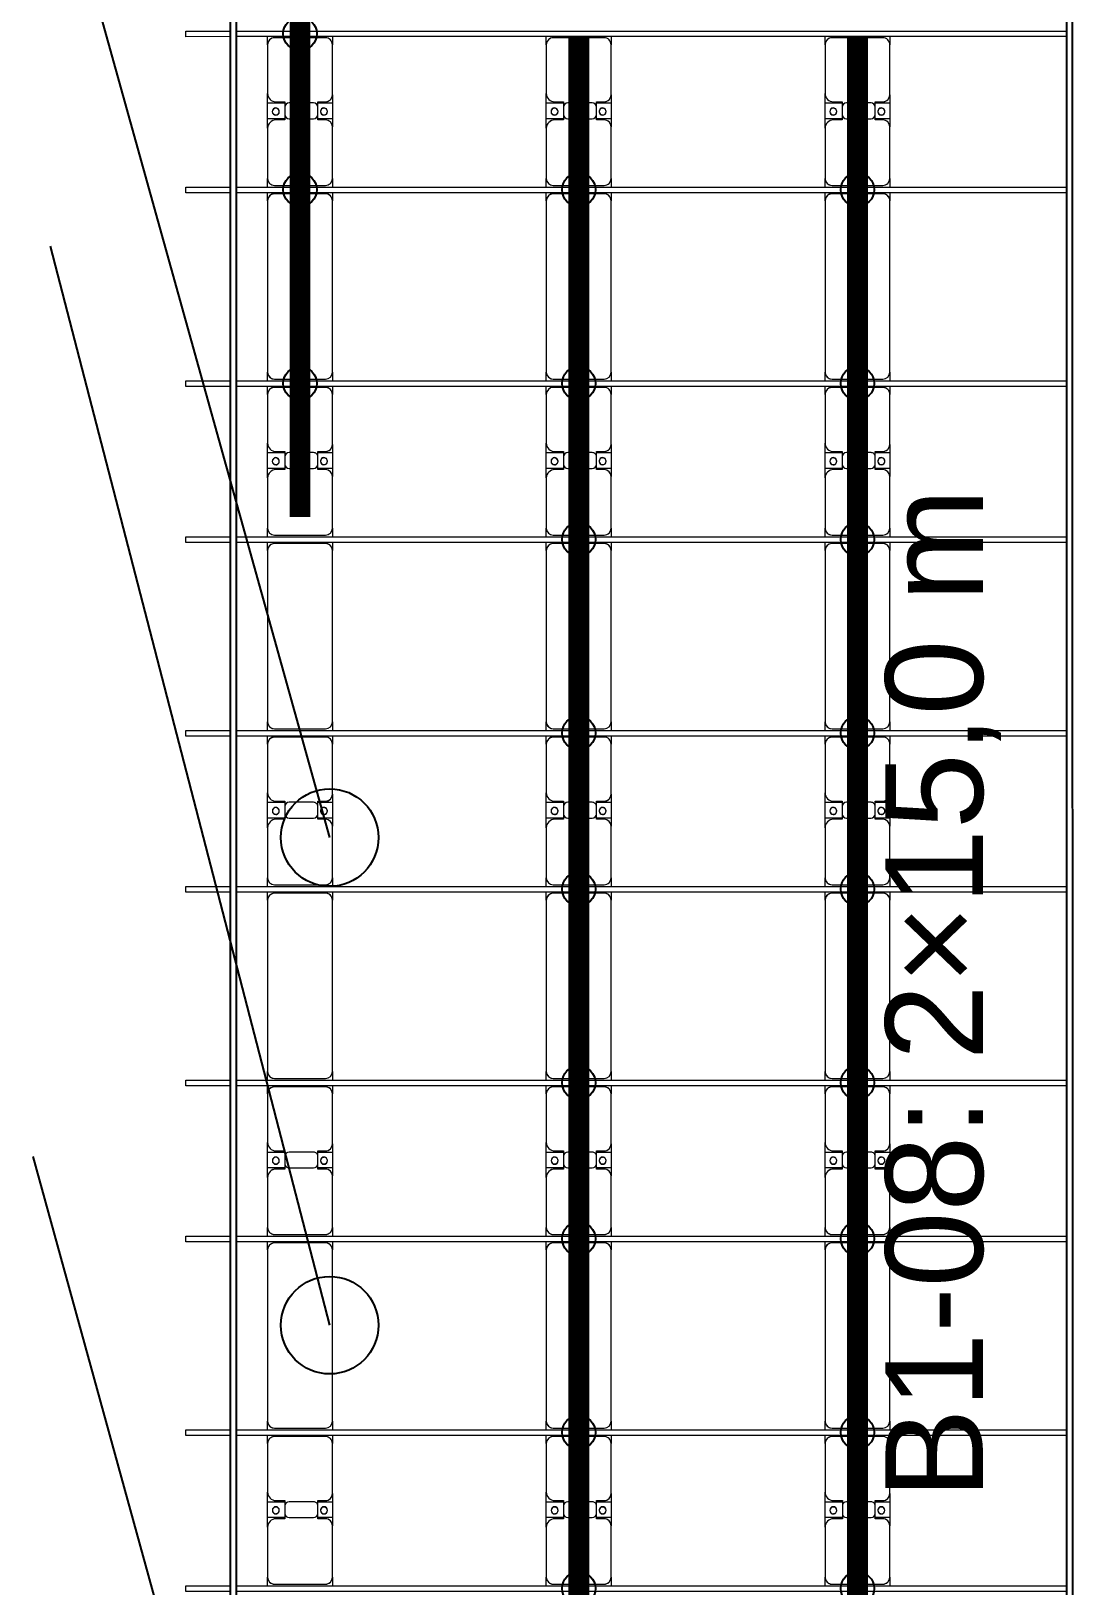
# Model space of a CAD drawing. Header units: millimetres. Extents: x -496478 to -186190, y -204059 to -87354.
# Drawn here: x -490664 to -483231, y -148604 to -137444 of the extents above; entities that cross this region are included whole.
import ezdxf

# ---------------------------------------------------------------- set-up
doc = ezdxf.new("R2010")
doc.units = ezdxf.units.MM
for name, color, linetype, lineweight in [('A-DETL-MBND', 5, 'Continuous', 9), ('A-GENM', 13, 'Continuous', 9), ('S-BEAM', 12, 'Continuous', 9)]:
    doc.layers.add(name, color=color, linetype=linetype, lineweight=lineweight)
for name, color, linetype in [('GC-BICH NEO', 6, 'Continuous'), ('GC-DAY NEO', 5, 'Continuous'), ('GC-GHI CHU', 2, 'Continuous'), ('GC-HOP 40x60 GIA CUONG', 1, 'Continuous')]:
    doc.layers.add(name, color=color, linetype=linetype)
doc.styles.add('GC_VN', font='arial.ttf')

# ---------------------------------------------------------------- blocks, each defined once
blk = doc.blocks.new('Dầm C52 - Dầm C52-24978-BỐ TRÍ KHUNG KẾT CẤU BÈ PIN 01')
at = {"layer": 'S-BEAM', "color": 1}
for p, q in [((93389, 20), (99349, 20)), ((99389, 20), (99711, 20)), ((99711, 20), (99711, -20)), ((99349, -20), (93389, -20)), ((99711, -20), (99389, -20))]:
    blk.add_line(p, q, dxfattribs=at)
blk = doc.blocks.new('Dai phao do pin - DẢI PHAO ĐỠ PIN-V117-BỐ TRÍ KHUNG KẾT CẤU BÈ PIN 01')
at = {"layer": 'A-DETL-MBND', "color": 8}
for p, q in [((48398, 242), (48460, 242)), ((48820, 242), (48460, 242)), ((48820, 242), (49002, 242)), ((48888, 242), (49070, 242)), ((48888, 118), (48888, 242)), ((49002, 242), (49002, 118)), ((49420, 242), (49070, 242)), ((49420, 242), (49478, 242)), ((49518, 242), (49580, 242)), ((50810, 242), (49580, 242)), ((50810, 242), (50868, 242)), ((50908, 242), (50970, 242)), ((51330, 242), (50970, 242)), ((51330, 242), (51512, 242)), ((51398, 242), (51580, 242)), ((51398, 118), (51398, 242)), ((51512, 242), (51512, 118)), ((51930, 242), (51580, 242)), ((51930, 242), (51988, 242)), ((52028, 242), (52090, 242)), ((53320, 242), (52090, 242)), ((53320, 242), (53378, 242)), ((53418, 242), (53480, 242)), ((53840, 242), (53480, 242)), ((53840, 242), (54022, 242)), ((53908, 242), (54090, 242)), ((53908, 118), (53908, 242)), ((54022, 242), (54022, 118)), ((54440, 242), (54090, 242)), ((54440, 242), (54498, 242)), ((54538, 242), (54600, 242)), ((55830, 242), (54600, 242)), ((55830, 242), (55888, 242)), ((55928, 242), (55990, 242)), ((56350, 242), (55990, 242)), ((56350, 242), (56532, 242)), ((56418, 242), (56600, 242)), ((56418, 118), (56418, 242)), ((56532, 242), (56532, 118)), ((56950, 242), (56600, 242)), ((56950, 242), (57008, 242)), ((57048, 242), (57110, 242)), ((58340, 242), (57110, 242)), ((58340, 242), (58398, 242)), ((58438, 242), (58500, 242)), ((58860, 242), (58500, 242)), ((58860, 242), (59042, 242)), ((58928, 242), (59110, 242)), ((58928, 118), (58928, 242)), ((59042, 242), (59042, 118)), ((59460, 242), (59110, 242)), ((59460, 242), (59518, 242)), ((48410, 192), (48410, -173)), ((48880, 118), (48880, 182)), ((48972, 118), (48880, 118)), ((49010, 118), (48918, 118)), ((49010, 182), (49010, 118)), ((49470, -173), (49470, 192)), ((49530, 192), (49530, -173)), ((50860, -173), (50860, 192)), ((50920, 192), (50920, -173)), ((51390, 118), (51390, 182)), ((51482, 118), (51390, 118)), ((51520, 118), (51428, 118)), ((51520, 182), (51520, 118)), ((51980, -173), (51980, 192)), ((52040, 192), (52040, -173)), ((53370, -173), (53370, 192)), ((53430, 192), (53430, -173)), ((53900, 118), (53900, 182)), ((53992, 118), (53900, 118)), ((54030, 118), (53938, 118)), ((54030, 182), (54030, 118)), ((54490, -173), (54490, 192)), ((54550, 192), (54550, -173)), ((55880, -173), (55880, 192)), ((55940, 192), (55940, -173)), ((56410, 118), (56410, 182)), ((56502, 118), (56410, 118)), ((56540, 118), (56448, 118)), ((56540, 182), (56540, 118)), ((57000, -173), (57000, 192)), ((57060, 192), (57060, -173)), ((58390, -173), (58390, 192)), ((58450, 192), (58450, -173)), ((58920, 118), (58920, 182)), ((59012, 118), (58920, 118)), ((59050, 118), (58958, 118)), ((59050, 182), (59050, 118)), ((59510, -173), (59510, 192)), ((48888, 88), (48888, -88)), ((49002, -88), (49002, 88)), ((51398, 88), (51398, -88)), ((51512, -88), (51512, 88)), ((53908, 88), (53908, -88)), ((54022, -88), (54022, 88)), ((56418, 88), (56418, -88)), ((56532, -88), (56532, 88)), ((58928, 88), (58928, -88)), ((59042, -88), (59042, 88)), ((48880, -173), (48880, -118)), ((48880, -118), (48972, -118)), ((48888, -223), (48888, -118)), ((48918, -118), (49010, -118)), ((49002, -118), (49002, -223)), ((49010, -118), (49010, -173)), ((51390, -173), (51390, -118)), ((51390, -118), (51482, -118)), ((51398, -223), (51398, -118)), ((51428, -118), (51520, -118)), ((51512, -118), (51512, -223)), ((51520, -118), (51520, -173)), ((53900, -173), (53900, -118)), ((53900, -118), (53992, -118)), ((53908, -223), (53908, -118)), ((53938, -118), (54030, -118)), ((54022, -118), (54022, -223)), ((54030, -118), (54030, -173)), ((56410, -173), (56410, -118)), ((56410, -118), (56502, -118)), ((56418, -223), (56418, -118)), ((56448, -118), (56540, -118)), ((56532, -118), (56532, -223)), ((56540, -118), (56540, -173)), ((58920, -173), (58920, -118)), ((58920, -118), (59012, -118)), ((58928, -223), (58928, -118)), ((58958, -118), (59050, -118)), ((59042, -118), (59042, -223)), ((59050, -118), (59050, -173)), ((48460, -223), (48398, -223)), ((48460, -223), (48830, -223)), ((49002, -223), (48830, -223)), ((49060, -223), (48888, -223)), ((49060, -223), (49420, -223)), ((49478, -223), (49420, -223)), ((49580, -223), (49518, -223)), ((49580, -223), (50810, -223)), ((50868, -223), (50810, -223)), ((50970, -223), (50908, -223)), ((50970, -223), (51340, -223)), ((51512, -223), (51340, -223)), ((51570, -223), (51398, -223)), ((51570, -223), (51930, -223)), ((51988, -223), (51930, -223)), ((52090, -223), (52028, -223)), ((52090, -223), (53320, -223)), ((53378, -223), (53320, -223)), ((53480, -223), (53418, -223)), ((53480, -223), (53850, -223)), ((54022, -223), (53850, -223)), ((54080, -223), (53908, -223)), ((54080, -223), (54440, -223)), ((54498, -223), (54440, -223)), ((54600, -223), (54538, -223)), ((54600, -223), (55830, -223)), ((55888, -223), (55830, -223)), ((55990, -223), (55928, -223)), ((55990, -223), (56360, -223)), ((56532, -223), (56360, -223)), ((56590, -223), (56418, -223)), ((56590, -223), (56950, -223)), ((57008, -223), (56950, -223)), ((57110, -223), (57048, -223)), ((57110, -223), (58340, -223)), ((58398, -223), (58340, -223)), ((58500, -223), (58438, -223)), ((58500, -223), (58870, -223)), ((59042, -223), (58870, -223)), ((59100, -223), (58928, -223)), ((59100, -223), (59460, -223)), ((59518, -223), (59460, -223))]:
    blk.add_line(p, q, dxfattribs=at)
for centre, radius, start, end in [((48460, 192), 50, 90, 180), ((48460, 192), 50, 135, 180), ((48820, 182), 60, 0, 90), ((48820, 182), 60, 0, 45), ((49070, 182), 60, 90, 180), ((49070, 182), 60, 135, 180), ((49420, 192), 50, 0, 90), ((49420, 192), 50, 0, 45), ((49580, 192), 50, 90, 180), ((49580, 192), 50, 107.464, 180), ((50810, 192), 50, 0, 90), ((50810, 192), 50, 15, 90), ((50970, 192), 50, 90, 180), ((50970, 192), 50, 135, 180), ((51330, 182), 60, 0, 90), ((51330, 182), 60, 0, 45), ((51580, 182), 60, 90, 180), ((51580, 182), 60, 135, 180), ((51930, 192), 50, 360, 90), ((51930, 192), 50, 360, 45), ((52090, 192), 50, 90, 180), ((52090, 192), 50, 107.5638, 180), ((53320, 192), 50, 0, 90), ((53320, 192), 50, 15, 90), ((53480, 192), 50, 90, 180), ((53480, 192), 50, 135, 180), ((53840, 182), 60, 0, 90), ((53840, 182), 60, 0, 45), ((54090, 182), 60, 90, 180), ((54090, 182), 60, 135, 180), ((54440, 192), 50, 360, 90), ((54440, 192), 50, 360, 45), ((54600, 192), 50, 90, 180), ((54600, 192), 50, 107.6636, 180), ((55830, 192), 50, 0, 90), ((55830, 192), 50, 15, 90), ((55990, 192), 50, 90, 180), ((55990, 192), 50, 135, 180), ((56350, 182), 60, 360, 90), ((56350, 182), 60, 360, 45), ((56600, 182), 60, 90, 180), ((56600, 182), 60, 135, 180), ((56950, 192), 50, 0, 90), ((56950, 192), 50, 6.7752, 45), ((57110, 192), 50, 90, 180), ((57110, 192), 50, 107.7634, 180), ((58340, 192), 50, 0, 90), ((58340, 192), 50, 15, 90), ((58500, 192), 50, 90, 180), ((58500, 192), 50, 135, 180), ((58860, 182), 60, 0, 90), ((58860, 182), 60, 0, 45), ((59110, 182), 60, 90, 180), ((59110, 182), 60, 135, 180), ((59460, 192), 50, 0, 90), ((59460, 192), 50, 0, 45), ((48918, 88), 30, 90, 180), ((48939, 183), 25, 0, 180), ((48939, 183), 25, 180, 0), ((48941, 183), 25, 360, 180), ((48941, 183), 25, 180, 360), ((48941, 183), 25, 180, 195), ((48972, 88), 30, 360, 90), ((51428, 88), 30, 90, 180), ((51449, 183), 25, 0, 180), ((51449, 183), 25, 180, 360), ((51451, 183), 25, 0, 180), ((51451, 183), 25, 180, 0), ((51451, 183), 25, 180, 195), ((51482, 88), 30, 360, 90), ((53938, 88), 30, 90, 180), ((53959, 183), 25, 0, 180), ((53959, 183), 25, 180, 0), ((53961, 183), 25, 0, 180), ((53961, 183), 25, 180, 0), ((53961, 183), 25, 180, 195), ((53992, 88), 30, 0, 90), ((56448, 88), 30, 90, 180), ((56469, 183), 25, 0, 180), ((56469, 183), 25, 180, 0), ((56471, 183), 25, 0, 180), ((56471, 183), 25, 180, 0), ((56471, 183), 25, 180, 195), ((56502, 88), 30, 360, 90), ((58958, 88), 30, 90, 180), ((58979, 183), 25, 0, 180), ((58979, 183), 25, 180, 360), ((58981, 183), 25, 0, 180), ((58981, 183), 25, 180, 0), ((58981, 183), 25, 180, 195), ((59012, 88), 30, 0, 90), ((48918, -88), 30, 180, 270), ((48972, -88), 30, 270, 0), ((51428, -88), 30, 180, 270), ((51482, -88), 30, 270, 0), ((53938, -88), 30, 180, 270), ((53992, -88), 30, 270, 0), ((56448, -88), 30, 180, 270), ((56502, -88), 30, 270, 0), ((58958, -88), 30, 180, 270), ((59012, -88), 30, 270, 360), ((48460, -173), 50, 180, 270), ((48460, -173), 50, 180, 225), ((48830, -173), 50, 270, 360), ((48830, -173), 50, 315, 360), ((48939, -162), 25, 0, 180), ((48939, -162), 25, 180, 360), ((48941, -162), 25, 0, 180), ((48941, -162), 25, 120, 180), ((48941, -162), 25, 180, 360), ((48941, -162), 25, 75, 105), ((48939, -162), 25, 75, 90), ((48939, -162), 25, 30, 45), ((48939, -162), 25, 0, 15), ((49060, -173), 50, 180, 270), ((49060, -173), 50, 180, 225), ((49420, -173), 50, 270, 0), ((49420, -173), 50, 315, 0), ((49580, -173), 50, 180, 270), ((49580, -173), 50, 180, 270), ((50810, -173), 50, 270, 0), ((50810, -173), 50, 285, 0), ((50970, -173), 50, 180, 270), ((50970, -173), 50, 180, 225), ((51340, -173), 50, 270, 360), ((51340, -173), 50, 315, 0), ((51449, -162), 25, 0, 180), ((51449, -162), 25, 180, 360), ((51451, -162), 25, 0, 180), ((51451, -162), 25, 120, 180), ((51451, -162), 25, 180, 0), ((51451, -162), 25, 82.3211, 105), ((51449, -162), 25, 75, 90), ((51449, -162), 25, 30, 45), ((51449, -162), 25, 0, 15), ((51570, -173), 50, 180, 270), ((51570, -173), 50, 180, 225), ((51930, -173), 50, 270, 360), ((51930, -173), 50, 315, 360), ((52090, -173), 50, 180, 270), ((52090, -173), 50, 180, 270), ((53320, -173), 50, 270, 0), ((53320, -173), 50, 285, 0), ((53480, -173), 50, 180, 270), ((53480, -173), 50, 180, 225), ((53850, -173), 50, 270, 360), ((53850, -173), 50, 315, 0), ((53959, -162), 25, 0, 180), ((53959, -162), 25, 180, 0), ((53961, -162), 25, 0, 180), ((53961, -162), 25, 120, 180), ((53961, -162), 25, 180, 0), ((53961, -162), 25, 75, 105), ((53959, -162), 25, 75, 90), ((53959, -162), 25, 30, 45), ((53959, -162), 25, 0, 15), ((54080, -173), 50, 180, 270), ((54080, -173), 50, 180, 225), ((54440, -173), 50, 270, 0), ((54440, -173), 50, 315, 0), ((54600, -173), 50, 180, 270), ((54600, -173), 50, 180, 270), ((55830, -173), 50, 270, 360), ((55830, -173), 50, 285, 360), ((55990, -173), 50, 180, 270), ((55990, -173), 50, 180, 225), ((56360, -173), 50, 270, 360), ((56360, -173), 50, 315, 0), ((56469, -162), 25, 0, 180), ((56469, -162), 25, 180, 360), ((56471, -162), 25, 0, 180), ((56471, -162), 25, 120, 180), ((56471, -162), 25, 180, 0), ((56471, -162), 25, 75, 105), ((56469, -162), 25, 75, 90), ((56469, -162), 25, 30, 45), ((56469, -162), 25, 0, 15), ((56590, -173), 50, 180, 270), ((56590, -173), 50, 180, 225), ((56950, -173), 50, 270, 0), ((56950, -173), 50, 315, 353.1809), ((57110, -173), 50, 180, 270), ((57110, -173), 50, 180, 270), ((58340, -173), 50, 270, 0), ((58340, -173), 50, 285, 0), ((58500, -173), 50, 180, 270), ((58500, -173), 50, 180, 225), ((58870, -173), 50, 270, 360), ((58870, -173), 50, 315, 360), ((58979, -162), 25, 0, 180), ((58979, -162), 25, 180, 360), ((58981, -162), 25, 0, 180), ((58981, -162), 25, 120, 180), ((58981, -162), 25, 180, 0), ((58981, -162), 25, 75, 105), ((58979, -162), 25, 75, 90), ((58979, -162), 25, 30, 45), ((58979, -162), 25, 0, 15), ((59100, -173), 50, 180, 270), ((59100, -173), 50, 180, 225), ((59460, -173), 50, 270, 0), ((59460, -173), 50, 315, 360)]:
    blk.add_arc(centre, radius, start, end, dxfattribs=at)
blk = doc.blocks.new('Dai phao do pin - DẢI PHAO ĐỠ PIN-V118-BỐ TRÍ KHUNG KẾT CẤU BÈ PIN 01')
at = {"layer": 'A-DETL-MBND', "color": 8}
for p, q in [((48398, 242), (48460, 242)), ((48820, 242), (48460, 242)), ((48820, 242), (49002, 242)), ((48888, 242), (49070, 242)), ((48888, 118), (48888, 242)), ((49002, 242), (49002, 118)), ((49420, 242), (49070, 242)), ((49420, 242), (49478, 242)), ((49518, 242), (49580, 242)), ((50810, 242), (49580, 242)), ((50810, 242), (50868, 242)), ((50908, 242), (50970, 242)), ((51330, 242), (50970, 242)), ((51330, 242), (51512, 242)), ((51398, 242), (51580, 242)), ((51398, 118), (51398, 242)), ((51512, 242), (51512, 118)), ((51930, 242), (51580, 242)), ((51930, 242), (51988, 242)), ((52028, 242), (52090, 242)), ((53320, 242), (52090, 242)), ((53320, 242), (53378, 242)), ((53418, 242), (53480, 242)), ((53840, 242), (53480, 242)), ((53840, 242), (54022, 242)), ((53908, 242), (54090, 242)), ((53908, 118), (53908, 242)), ((54022, 242), (54022, 118)), ((54440, 242), (54090, 242)), ((54440, 242), (54498, 242)), ((54538, 242), (54600, 242)), ((55830, 242), (54600, 242)), ((55830, 242), (55888, 242)), ((55928, 242), (55990, 242)), ((56350, 242), (55990, 242)), ((56350, 242), (56532, 242)), ((56418, 242), (56600, 242)), ((56418, 118), (56418, 242)), ((56532, 242), (56532, 118)), ((56950, 242), (56600, 242)), ((56950, 242), (57008, 242)), ((57048, 242), (57110, 242)), ((58340, 242), (57110, 242)), ((58340, 242), (58398, 242)), ((58438, 242), (58500, 242)), ((58860, 242), (58500, 242)), ((58860, 242), (59042, 242)), ((58928, 242), (59110, 242)), ((58928, 118), (58928, 242)), ((59042, 242), (59042, 118)), ((59460, 242), (59110, 242)), ((59460, 242), (59518, 242)), ((48410, 192), (48410, -173)), ((48880, 118), (48880, 182)), ((48972, 118), (48880, 118)), ((49010, 118), (48918, 118)), ((49010, 182), (49010, 118)), ((49470, -173), (49470, 192)), ((49530, 192), (49530, -173)), ((50860, -173), (50860, 192)), ((50920, 192), (50920, -173)), ((51390, 118), (51390, 182)), ((51482, 118), (51390, 118)), ((51520, 118), (51428, 118)), ((51520, 182), (51520, 118)), ((51980, -173), (51980, 192)), ((52040, 192), (52040, -173)), ((53370, -173), (53370, 192)), ((53430, 192), (53430, -173)), ((53900, 118), (53900, 182)), ((53992, 118), (53900, 118)), ((54030, 118), (53938, 118)), ((54030, 182), (54030, 118)), ((54490, -173), (54490, 192)), ((54550, 192), (54550, -173)), ((55880, -173), (55880, 192)), ((55940, 192), (55940, -173)), ((56410, 118), (56410, 182)), ((56502, 118), (56410, 118)), ((56540, 118), (56448, 118)), ((56540, 182), (56540, 118)), ((57000, -173), (57000, 192)), ((57060, 192), (57060, -173)), ((58390, -173), (58390, 192)), ((58450, 192), (58450, -173)), ((58920, 118), (58920, 182)), ((59012, 118), (58920, 118)), ((59050, 118), (58958, 118)), ((59050, 182), (59050, 118)), ((59510, -173), (59510, 192)), ((48888, 88), (48888, -88)), ((49002, -88), (49002, 88)), ((51398, 88), (51398, -88)), ((51512, -88), (51512, 88)), ((53908, 88), (53908, -88)), ((54022, -88), (54022, 88)), ((56418, 88), (56418, -88)), ((56532, -88), (56532, 88)), ((58928, 88), (58928, -88)), ((59042, -88), (59042, 88)), ((48880, -173), (48880, -118)), ((48880, -118), (48972, -118)), ((48888, -223), (48888, -118)), ((48918, -118), (49010, -118)), ((49002, -118), (49002, -223)), ((49010, -118), (49010, -173)), ((51390, -173), (51390, -118)), ((51390, -118), (51482, -118)), ((51398, -223), (51398, -118)), ((51428, -118), (51520, -118)), ((51512, -118), (51512, -223)), ((51520, -118), (51520, -173)), ((53900, -173), (53900, -118)), ((53900, -118), (53992, -118)), ((53908, -223), (53908, -118)), ((53938, -118), (54030, -118)), ((54022, -118), (54022, -223)), ((54030, -118), (54030, -173)), ((56410, -173), (56410, -118)), ((56410, -118), (56502, -118)), ((56418, -223), (56418, -118)), ((56448, -118), (56540, -118)), ((56532, -118), (56532, -223)), ((56540, -118), (56540, -173)), ((58920, -173), (58920, -118)), ((58920, -118), (59012, -118)), ((58928, -223), (58928, -118)), ((58958, -118), (59050, -118)), ((59042, -118), (59042, -223)), ((59050, -118), (59050, -173)), ((48460, -223), (48398, -223)), ((48460, -223), (48830, -223)), ((49002, -223), (48830, -223)), ((49060, -223), (48888, -223)), ((49060, -223), (49420, -223)), ((49478, -223), (49420, -223)), ((49580, -223), (49518, -223)), ((49580, -223), (50810, -223)), ((50868, -223), (50810, -223)), ((50970, -223), (50908, -223)), ((50970, -223), (51340, -223)), ((51512, -223), (51340, -223)), ((51570, -223), (51398, -223)), ((51570, -223), (51930, -223)), ((51988, -223), (51930, -223)), ((52090, -223), (52028, -223)), ((52090, -223), (53320, -223)), ((53378, -223), (53320, -223)), ((53480, -223), (53418, -223)), ((53480, -223), (53850, -223)), ((54022, -223), (53850, -223)), ((54080, -223), (53908, -223)), ((54080, -223), (54440, -223)), ((54498, -223), (54440, -223)), ((54600, -223), (54538, -223)), ((54600, -223), (55830, -223)), ((55888, -223), (55830, -223)), ((55990, -223), (55928, -223)), ((55990, -223), (56360, -223)), ((56532, -223), (56360, -223)), ((56590, -223), (56418, -223)), ((56590, -223), (56950, -223)), ((57008, -223), (56950, -223)), ((57110, -223), (57048, -223)), ((57110, -223), (58340, -223)), ((58398, -223), (58340, -223)), ((58500, -223), (58438, -223)), ((58500, -223), (58870, -223)), ((59042, -223), (58870, -223)), ((59100, -223), (58928, -223)), ((59100, -223), (59460, -223)), ((59518, -223), (59460, -223))]:
    blk.add_line(p, q, dxfattribs=at)
for centre, radius, start, end in [((48460, 192), 50, 90, 180), ((48460, 192), 50, 135, 180), ((48820, 182), 60, 0, 90), ((48820, 182), 60, 0, 45), ((49070, 182), 60, 90, 180), ((49070, 182), 60, 135, 180), ((49420, 192), 50, 0, 90), ((49420, 192), 50, 0, 45), ((49580, 192), 50, 90, 180), ((49580, 192), 50, 105, 180), ((50810, 192), 50, 0, 90), ((50810, 192), 50, 15, 90), ((50970, 192), 50, 90, 180), ((50970, 192), 50, 135, 180), ((51330, 182), 60, 0, 90), ((51330, 182), 60, 0, 45), ((51580, 182), 60, 90, 180), ((51580, 182), 60, 135, 180), ((51930, 192), 50, 360, 90), ((51930, 192), 50, 360, 45), ((52090, 192), 50, 90, 180), ((52090, 192), 50, 105, 180), ((53320, 192), 50, 0, 90), ((53320, 192), 50, 15, 90), ((53480, 192), 50, 90, 180), ((53480, 192), 50, 135, 180), ((53840, 182), 60, 0, 90), ((53840, 182), 60, 0, 45), ((54090, 182), 60, 90, 180), ((54090, 182), 60, 135, 180), ((54440, 192), 50, 360, 90), ((54440, 192), 50, 360, 45), ((54600, 192), 50, 90, 180), ((54600, 192), 50, 105, 180), ((55830, 192), 50, 0, 90), ((55830, 192), 50, 15, 90), ((55990, 192), 50, 90, 180), ((55990, 192), 50, 135, 180), ((56350, 182), 60, 360, 90), ((56350, 182), 60, 360, 45), ((56600, 182), 60, 90, 180), ((56600, 182), 60, 135, 180), ((56950, 192), 50, 0, 90), ((56950, 192), 50, 0, 45), ((57110, 192), 50, 90, 180), ((57110, 192), 50, 105, 180), ((58340, 192), 50, 0, 90), ((58340, 192), 50, 15, 90), ((58500, 192), 50, 90, 180), ((58500, 192), 50, 135, 180), ((58860, 182), 60, 0, 90), ((58860, 182), 60, 0, 45), ((59110, 182), 60, 90, 180), ((59110, 182), 60, 135, 180), ((59460, 192), 50, 0, 90), ((59460, 192), 50, 0, 45), ((48918, 88), 30, 90, 180), ((48939, 183), 25, 0, 180), ((48939, 183), 25, 180, 0), ((48941, 183), 25, 360, 180), ((48941, 183), 25, 180, 360), ((48941, 183), 25, 180, 195), ((48972, 88), 30, 360, 90), ((51428, 88), 30, 90, 180), ((51449, 183), 25, 0, 180), ((51449, 183), 25, 180, 360), ((51451, 183), 25, 0, 180), ((51451, 183), 25, 180, 0), ((51451, 183), 25, 180, 195), ((51482, 88), 30, 360, 90), ((53938, 88), 30, 90, 180), ((53959, 183), 25, 0, 180), ((53959, 183), 25, 180, 0), ((53961, 183), 25, 0, 180), ((53961, 183), 25, 180, 0), ((53961, 183), 25, 180, 195), ((53992, 88), 30, 0, 90), ((56448, 88), 30, 90, 180), ((56469, 183), 25, 0, 180), ((56469, 183), 25, 180, 0), ((56471, 183), 25, 0, 180), ((56471, 183), 25, 180, 0), ((56471, 183), 25, 180, 195), ((56502, 88), 30, 360, 90), ((58958, 88), 30, 90, 180), ((58979, 183), 25, 0, 180), ((58979, 183), 25, 180, 360), ((58981, 183), 25, 0, 180), ((58981, 183), 25, 180, 0), ((58981, 183), 25, 180, 195), ((59012, 88), 30, 0, 90), ((48918, -88), 30, 180, 270), ((48972, -88), 30, 270, 0), ((51428, -88), 30, 180, 270), ((51482, -88), 30, 270, 0), ((53938, -88), 30, 180, 270), ((53992, -88), 30, 270, 0), ((56448, -88), 30, 180, 270), ((56502, -88), 30, 270, 0), ((58958, -88), 30, 180, 270), ((59012, -88), 30, 270, 360), ((48460, -173), 50, 180, 270), ((48460, -173), 50, 180, 225), ((48830, -173), 50, 270, 360), ((48830, -173), 50, 315, 360), ((48939, -162), 25, 0, 180), ((48939, -162), 25, 180, 360), ((48941, -162), 25, 0, 180), ((48941, -162), 25, 120, 180), ((48941, -162), 25, 180, 360), ((48941, -162), 25, 75, 105), ((48939, -162), 25, 75, 90), ((48939, -162), 25, 30, 45), ((48939, -162), 25, 0, 15), ((49060, -173), 50, 180, 270), ((49060, -173), 50, 180, 225), ((49420, -173), 50, 270, 0), ((49420, -173), 50, 315, 0), ((49580, -173), 50, 180, 270), ((49580, -173), 50, 180, 270), ((50810, -173), 50, 270, 0), ((50810, -173), 50, 285, 0), ((50970, -173), 50, 180, 270), ((50970, -173), 50, 180, 225), ((51340, -173), 50, 270, 360), ((51340, -173), 50, 315, 0), ((51449, -162), 25, 0, 180), ((51449, -162), 25, 180, 360), ((51451, -162), 25, 0, 180), ((51451, -162), 25, 120, 180), ((51451, -162), 25, 180, 0), ((51451, -162), 25, 82.2597, 105), ((51449, -162), 25, 75, 90), ((51449, -162), 25, 30, 45), ((51449, -162), 25, 0, 15), ((51570, -173), 50, 180, 270), ((51570, -173), 50, 180, 225), ((51930, -173), 50, 270, 360), ((51930, -173), 50, 315, 360), ((52090, -173), 50, 180, 270), ((52090, -173), 50, 180, 270), ((53320, -173), 50, 270, 0), ((53320, -173), 50, 285, 0), ((53480, -173), 50, 180, 270), ((53480, -173), 50, 180, 225), ((53850, -173), 50, 270, 360), ((53850, -173), 50, 315, 0), ((53959, -162), 25, 0, 180), ((53959, -162), 25, 180, 0), ((53961, -162), 25, 0, 180), ((53961, -162), 25, 120, 180), ((53961, -162), 25, 180, 0), ((53961, -162), 25, 75, 105), ((53959, -162), 25, 75, 90), ((53959, -162), 25, 30, 45), ((53959, -162), 25, 0, 15), ((54080, -173), 50, 180, 270), ((54080, -173), 50, 180, 225), ((54440, -173), 50, 270, 0), ((54440, -173), 50, 315, 0), ((54600, -173), 50, 180, 270), ((54600, -173), 50, 180, 270), ((55830, -173), 50, 270, 360), ((55830, -173), 50, 285, 360), ((55990, -173), 50, 180, 270), ((55990, -173), 50, 180, 225), ((56360, -173), 50, 270, 360), ((56360, -173), 50, 315, 0), ((56469, -162), 25, 0, 180), ((56469, -162), 25, 180, 360), ((56471, -162), 25, 0, 180), ((56471, -162), 25, 120, 180), ((56471, -162), 25, 180, 0), ((56471, -162), 25, 75, 105), ((56469, -162), 25, 75, 90), ((56469, -162), 25, 30, 45), ((56469, -162), 25, 0, 15), ((56590, -173), 50, 180, 270), ((56590, -173), 50, 180, 225), ((56950, -173), 50, 270, 0), ((56950, -173), 50, 315, 0), ((57110, -173), 50, 180, 270), ((57110, -173), 50, 180, 270), ((58340, -173), 50, 270, 0), ((58340, -173), 50, 285, 0), ((58500, -173), 50, 180, 270), ((58500, -173), 50, 180, 225), ((58870, -173), 50, 270, 360), ((58870, -173), 50, 315, 360), ((58979, -162), 25, 0, 180), ((58979, -162), 25, 180, 360), ((58981, -162), 25, 0, 180), ((58981, -162), 25, 120, 180), ((58981, -162), 25, 180, 0), ((58981, -162), 25, 75, 105), ((58979, -162), 25, 75, 90), ((58979, -162), 25, 30, 45), ((58979, -162), 25, 0, 15), ((59100, -173), 50, 180, 270), ((59100, -173), 50, 180, 225), ((59460, -173), 50, 270, 0), ((59460, -173), 50, 315, 360)]:
    blk.add_arc(centre, radius, start, end, dxfattribs=at)
blk = doc.blocks.new('Dai phao do pin - DẢI PHAO ĐỠ PIN-V119-BỐ TRÍ KHUNG KẾT CẤU BÈ PIN 01')
at = {"layer": 'A-DETL-MBND', "color": 8}
for p, q in [((48398, 242), (48460, 242)), ((48820, 242), (48460, 242)), ((48820, 242), (49002, 242)), ((48888, 242), (49070, 242)), ((48888, 118), (48888, 242)), ((49002, 242), (49002, 118)), ((49420, 242), (49070, 242)), ((49420, 242), (49478, 242)), ((49518, 242), (49580, 242)), ((50810, 242), (49580, 242)), ((50810, 242), (50868, 242)), ((50908, 242), (50970, 242)), ((51330, 242), (50970, 242)), ((51330, 242), (51512, 242)), ((51398, 242), (51580, 242)), ((51398, 118), (51398, 242)), ((51512, 242), (51512, 118)), ((51930, 242), (51580, 242)), ((51930, 242), (51988, 242)), ((52028, 242), (52090, 242)), ((53320, 242), (52090, 242)), ((53320, 242), (53378, 242)), ((53418, 242), (53480, 242)), ((53840, 242), (53480, 242)), ((53840, 242), (54022, 242)), ((53908, 242), (54090, 242)), ((53908, 118), (53908, 242)), ((54022, 242), (54022, 118)), ((54440, 242), (54090, 242)), ((54440, 242), (54498, 242)), ((54538, 242), (54600, 242)), ((55830, 242), (54600, 242)), ((55830, 242), (55888, 242)), ((55928, 242), (55990, 242)), ((56350, 242), (55990, 242)), ((56350, 242), (56532, 242)), ((56418, 242), (56600, 242)), ((56418, 118), (56418, 242)), ((56532, 242), (56532, 118)), ((56950, 242), (56600, 242)), ((56950, 242), (57008, 242)), ((57048, 242), (57110, 242)), ((58340, 242), (57110, 242)), ((58340, 242), (58398, 242)), ((58438, 242), (58500, 242)), ((58860, 242), (58500, 242)), ((58860, 242), (59042, 242)), ((58928, 242), (59110, 242)), ((58928, 118), (58928, 242)), ((59042, 242), (59042, 118)), ((59460, 242), (59110, 242)), ((59460, 242), (59518, 242)), ((48410, 192), (48410, -173)), ((48880, 118), (48880, 182)), ((48972, 118), (48880, 118)), ((49010, 118), (48918, 118)), ((49010, 182), (49010, 118)), ((49470, -173), (49470, 192)), ((49530, 192), (49530, -173)), ((50860, -173), (50860, 192)), ((50920, 192), (50920, -173)), ((51390, 118), (51390, 182)), ((51482, 118), (51390, 118)), ((51520, 118), (51428, 118)), ((51520, 182), (51520, 118)), ((51980, -173), (51980, 192)), ((52040, 192), (52040, -173)), ((53370, -173), (53370, 192)), ((53430, 192), (53430, -173)), ((53900, 118), (53900, 182)), ((53992, 118), (53900, 118)), ((54030, 118), (53938, 118)), ((54030, 182), (54030, 118)), ((54490, -173), (54490, 192)), ((54550, 192), (54550, -173)), ((55880, -173), (55880, 192)), ((55940, 192), (55940, -173)), ((56410, 118), (56410, 182)), ((56502, 118), (56410, 118)), ((56540, 118), (56448, 118)), ((56540, 182), (56540, 118)), ((57000, -173), (57000, 192)), ((57060, 192), (57060, -173)), ((58390, -173), (58390, 192)), ((58450, 192), (58450, -173)), ((58920, 118), (58920, 182)), ((59012, 118), (58920, 118)), ((59050, 118), (58958, 118)), ((59050, 182), (59050, 118)), ((59510, -173), (59510, 192)), ((48888, 88), (48888, -88)), ((49002, -88), (49002, 88)), ((51398, 88), (51398, -88)), ((51512, -88), (51512, 88)), ((53908, 88), (53908, -88)), ((54022, -88), (54022, 88)), ((56418, 88), (56418, -88)), ((56532, -88), (56532, 88)), ((58928, 88), (58928, -88)), ((59042, -88), (59042, 88)), ((48880, -173), (48880, -118)), ((48880, -118), (48972, -118)), ((48888, -223), (48888, -118)), ((48918, -118), (49010, -118)), ((49002, -118), (49002, -223)), ((49010, -118), (49010, -173)), ((51390, -173), (51390, -118)), ((51390, -118), (51482, -118)), ((51398, -223), (51398, -118)), ((51428, -118), (51520, -118)), ((51512, -118), (51512, -223)), ((51520, -118), (51520, -173)), ((53900, -173), (53900, -118)), ((53900, -118), (53992, -118)), ((53908, -223), (53908, -118)), ((53938, -118), (54030, -118)), ((54022, -118), (54022, -223)), ((54030, -118), (54030, -173)), ((56410, -173), (56410, -118)), ((56410, -118), (56502, -118)), ((56418, -223), (56418, -118)), ((56448, -118), (56540, -118)), ((56532, -118), (56532, -223)), ((56540, -118), (56540, -173)), ((58920, -173), (58920, -118)), ((58920, -118), (59012, -118)), ((58928, -223), (58928, -118)), ((58958, -118), (59050, -118)), ((59042, -118), (59042, -223)), ((59050, -118), (59050, -173)), ((48460, -223), (48398, -223)), ((48460, -223), (48830, -223)), ((49002, -223), (48830, -223)), ((49060, -223), (48888, -223)), ((49060, -223), (49420, -223)), ((49478, -223), (49420, -223)), ((49580, -223), (49518, -223)), ((49580, -223), (50810, -223)), ((50868, -223), (50810, -223)), ((50970, -223), (50908, -223)), ((50970, -223), (51340, -223)), ((51512, -223), (51340, -223)), ((51570, -223), (51398, -223)), ((51570, -223), (51930, -223)), ((51988, -223), (51930, -223)), ((52090, -223), (52028, -223)), ((52090, -223), (53320, -223)), ((53378, -223), (53320, -223)), ((53480, -223), (53418, -223)), ((53480, -223), (53850, -223)), ((54022, -223), (53850, -223)), ((54080, -223), (53908, -223)), ((54080, -223), (54440, -223)), ((54498, -223), (54440, -223)), ((54600, -223), (54538, -223)), ((54600, -223), (55830, -223)), ((55888, -223), (55830, -223)), ((55990, -223), (55928, -223)), ((55990, -223), (56360, -223)), ((56532, -223), (56360, -223)), ((56590, -223), (56418, -223)), ((56590, -223), (56950, -223)), ((57008, -223), (56950, -223)), ((57110, -223), (57048, -223)), ((57110, -223), (58340, -223)), ((58398, -223), (58340, -223)), ((58500, -223), (58438, -223)), ((58500, -223), (58870, -223)), ((59042, -223), (58870, -223)), ((59100, -223), (58928, -223)), ((59100, -223), (59460, -223)), ((59518, -223), (59460, -223))]:
    blk.add_line(p, q, dxfattribs=at)
for centre, radius, start, end in [((48460, 192), 50, 90, 180), ((48460, 192), 50, 135, 180), ((48820, 182), 60, 0, 90), ((48820, 182), 60, 0, 45), ((49070, 182), 60, 90, 180), ((49070, 182), 60, 135, 180), ((49420, 192), 50, 0, 90), ((49420, 192), 50, 0, 45), ((49580, 192), 50, 90, 180), ((49580, 192), 50, 105, 180), ((50810, 192), 50, 0, 90), ((50810, 192), 50, 15, 90), ((50970, 192), 50, 90, 180), ((50970, 192), 50, 135, 180), ((51330, 182), 60, 0, 90), ((51330, 182), 60, 0, 45), ((51580, 182), 60, 90, 180), ((51580, 182), 60, 135, 180), ((51930, 192), 50, 360, 90), ((51930, 192), 50, 360, 45), ((52090, 192), 50, 90, 180), ((52090, 192), 50, 105, 180), ((53320, 192), 50, 0, 90), ((53320, 192), 50, 15, 90), ((53480, 192), 50, 90, 180), ((53480, 192), 50, 135, 180), ((53840, 182), 60, 0, 90), ((53840, 182), 60, 0, 45), ((54090, 182), 60, 90, 180), ((54090, 182), 60, 135, 180), ((54440, 192), 50, 360, 90), ((54440, 192), 50, 360, 45), ((54600, 192), 50, 90, 180), ((54600, 192), 50, 105, 180), ((55830, 192), 50, 0, 90), ((55830, 192), 50, 15, 90), ((55990, 192), 50, 90, 180), ((55990, 192), 50, 135, 180), ((56350, 182), 60, 360, 90), ((56350, 182), 60, 360, 45), ((56600, 182), 60, 90, 180), ((56600, 182), 60, 135, 180), ((56950, 192), 50, 0, 90), ((56950, 192), 50, 6.3089, 45), ((57110, 192), 50, 90, 180), ((57110, 192), 50, 105, 180), ((58340, 192), 50, 0, 90), ((58340, 192), 50, 15, 90), ((58500, 192), 50, 90, 180), ((58500, 192), 50, 135, 180), ((58860, 182), 60, 0, 90), ((58860, 182), 60, 0, 45), ((59110, 182), 60, 90, 180), ((59110, 182), 60, 135, 180), ((59460, 192), 50, 0, 90), ((59460, 192), 50, 0, 45), ((48918, 88), 30, 90, 180), ((48939, 183), 25, 0, 180), ((48939, 183), 25, 180, 0), ((48941, 183), 25, 360, 180), ((48941, 183), 25, 180, 360), ((48941, 183), 25, 180, 195), ((48972, 88), 30, 360, 90), ((51428, 88), 30, 90, 180), ((51449, 183), 25, 0, 180), ((51449, 183), 25, 180, 360), ((51451, 183), 25, 0, 180), ((51451, 183), 25, 180, 0), ((51451, 183), 25, 180, 195), ((51482, 88), 30, 360, 90), ((53938, 88), 30, 90, 180), ((53959, 183), 25, 0, 180), ((53959, 183), 25, 180, 0), ((53961, 183), 25, 0, 180), ((53961, 183), 25, 180, 0), ((53961, 183), 25, 180, 195), ((53992, 88), 30, 0, 90), ((56448, 88), 30, 90, 180), ((56469, 183), 25, 0, 180), ((56469, 183), 25, 180, 0), ((56471, 183), 25, 0, 180), ((56471, 183), 25, 180, 0), ((56471, 183), 25, 180, 195), ((56502, 88), 30, 360, 90), ((58958, 88), 30, 90, 180), ((58979, 183), 25, 0, 180), ((58979, 183), 25, 180, 360), ((58981, 183), 25, 0, 180), ((58981, 183), 25, 180, 0), ((58981, 183), 25, 180, 195), ((59012, 88), 30, 0, 90), ((48918, -88), 30, 180, 270), ((48972, -88), 30, 270, 0), ((51428, -88), 30, 180, 270), ((51482, -88), 30, 270, 0), ((53938, -88), 30, 180, 270), ((53992, -88), 30, 270, 0), ((56448, -88), 30, 180, 270), ((56502, -88), 30, 270, 0), ((58958, -88), 30, 180, 270), ((59012, -88), 30, 270, 360), ((48460, -173), 50, 180, 270), ((48460, -173), 50, 180, 225), ((48830, -173), 50, 270, 360), ((48830, -173), 50, 315, 360), ((48939, -162), 25, 0, 180), ((48939, -162), 25, 180, 360), ((48941, -162), 25, 0, 180), ((48941, -162), 25, 120, 180), ((48941, -162), 25, 180, 360), ((48941, -162), 25, 75, 105), ((48939, -162), 25, 75, 90), ((48939, -162), 25, 30, 45), ((48939, -162), 25, 0, 15), ((49060, -173), 50, 180, 270), ((49060, -173), 50, 180, 225), ((49420, -173), 50, 270, 0), ((49420, -173), 50, 315, 0), ((49580, -173), 50, 180, 270), ((49580, -173), 50, 180, 270), ((50810, -173), 50, 270, 0), ((50810, -173), 50, 285, 0), ((50970, -173), 50, 180, 270), ((50970, -173), 50, 180, 225), ((51340, -173), 50, 270, 360), ((51340, -173), 50, 315, 0), ((51449, -162), 25, 0, 180), ((51449, -162), 25, 180, 360), ((51451, -162), 25, 0, 180), ((51451, -162), 25, 120, 180), ((51451, -162), 25, 180, 0), ((51451, -162), 25, 82.1983, 105), ((51449, -162), 25, 75, 90), ((51449, -162), 25, 30, 45), ((51449, -162), 25, 0, 15), ((51570, -173), 50, 180, 270), ((51570, -173), 50, 180, 225), ((51930, -173), 50, 270, 360), ((51930, -173), 50, 315, 360), ((52090, -173), 50, 180, 270), ((52090, -173), 50, 180, 270), ((53320, -173), 50, 270, 0), ((53320, -173), 50, 285, 0), ((53480, -173), 50, 180, 270), ((53480, -173), 50, 180, 225), ((53850, -173), 50, 270, 360), ((53850, -173), 50, 315, 0), ((53959, -162), 25, 0, 180), ((53959, -162), 25, 180, 0), ((53961, -162), 25, 0, 180), ((53961, -162), 25, 120, 180), ((53961, -162), 25, 180, 0), ((53961, -162), 25, 75, 105), ((53959, -162), 25, 75, 90), ((53959, -162), 25, 30, 45), ((53959, -162), 25, 0, 15), ((54080, -173), 50, 180, 270), ((54080, -173), 50, 180, 225), ((54440, -173), 50, 270, 0), ((54440, -173), 50, 315, 0), ((54600, -173), 50, 180, 270), ((54600, -173), 50, 180, 270), ((55830, -173), 50, 270, 360), ((55830, -173), 50, 285, 360), ((55990, -173), 50, 180, 270), ((55990, -173), 50, 180, 225), ((56360, -173), 50, 270, 360), ((56360, -173), 50, 315, 0), ((56469, -162), 25, 0, 180), ((56469, -162), 25, 180, 360), ((56471, -162), 25, 0, 180), ((56471, -162), 25, 120, 180), ((56471, -162), 25, 180, 0), ((56471, -162), 25, 75, 105), ((56469, -162), 25, 75, 90), ((56469, -162), 25, 30, 45), ((56469, -162), 25, 0, 15), ((56590, -173), 50, 180, 270), ((56590, -173), 50, 180, 225), ((56950, -173), 50, 270, 0), ((56950, -173), 50, 315, 353.6473), ((57110, -173), 50, 180, 270), ((57110, -173), 50, 180, 270), ((58340, -173), 50, 270, 0), ((58340, -173), 50, 285, 0), ((58500, -173), 50, 180, 270), ((58500, -173), 50, 180, 225), ((58870, -173), 50, 270, 360), ((58870, -173), 50, 315, 360), ((58979, -162), 25, 0, 180), ((58979, -162), 25, 180, 360), ((58981, -162), 25, 0, 180), ((58981, -162), 25, 120, 180), ((58981, -162), 25, 180, 0), ((58981, -162), 25, 75, 105), ((58979, -162), 25, 75, 90), ((58979, -162), 25, 30, 45), ((58979, -162), 25, 0, 15), ((59100, -173), 50, 180, 270), ((59100, -173), 50, 180, 225), ((59460, -173), 50, 270, 0), ((59460, -173), 50, 315, 360)]:
    blk.add_arc(centre, radius, start, end, dxfattribs=at)
blk = doc.blocks.new('Dầm C52 - Hộp 40x60-25870-BỐ TRÍ KHUNG KẾT CẤU BÈ PIN 01')
at = {"layer": 'S-BEAM', "color": 3, "lineweight": 25}
for p, q in [((-37172, 20), (37172, 20)), ((37172, -20), (-37172, -20))]:
    blk.add_line(p, q, dxfattribs=at)
blk = doc.blocks.new('HOBANMONG_BEPIN 1_rvt-1-BỐ TRÍ KHUNG KẾT CẤU BÈ PIN 01')
at = {"layer": 'A-GENM', "lineweight": 9, "rotation": 90.00075860989342}
for name, p in [('Dai phao do pin - DẢI PHAO ĐỠ PIN-V119-BỐ TRÍ KHUNG KẾT CẤU BÈ PIN 01', (-488724, -197002)), ('Dai phao do pin - DẢI PHAO ĐỠ PIN-V118-BỐ TRÍ KHUNG KẾT CẤU BÈ PIN 01', (-486724, -197002)), ('Dai phao do pin - DẢI PHAO ĐỠ PIN-V117-BỐ TRÍ KHUNG KẾT CẤU BÈ PIN 01', (-484724, -197002))]:
    blk.add_blockref(name, p, dxfattribs=at)
at = {"layer": 'S-BEAM', "lineweight": 9}
for name, p, rotation in [('Dầm C52 - Hộp 40x60-25870-BỐ TRÍ KHUNG KẾT CẤU BÈ PIN 01', (-489212, -162580), 90.00075860989166), ('Dầm C52 - Hộp 40x60-25870-BỐ TRÍ KHUNG KẾT CẤU BÈ PIN 01', (-483212, -162580), 90.00075860989166), ('Dầm C52 - Dầm C52-24978-BỐ TRÍ KHUNG KẾT CẤU BÈ PIN 01', (-389843, -137463), 180.0007586094741), ('Dầm C52 - Dầm C52-24978-BỐ TRÍ KHUNG KẾT CẤU BÈ PIN 01', (-389843, -138583), 180.0007586094741), ('Dầm C52 - Dầm C52-24978-BỐ TRÍ KHUNG KẾT CẤU BÈ PIN 01', (-389843, -139973), 180.0007586094741), ('Dầm C52 - Dầm C52-24978-BỐ TRÍ KHUNG KẾT CẤU BÈ PIN 01', (-389843, -141093), 180.0007586094741), ('Dầm C52 - Dầm C52-24978-BỐ TRÍ KHUNG KẾT CẤU BÈ PIN 01', (-389843, -142483), 180.0007586094741), ('Dầm C52 - Dầm C52-24978-BỐ TRÍ KHUNG KẾT CẤU BÈ PIN 01', (-389843, -143603), 180.0007586094741), ('Dầm C52 - Dầm C52-24978-BỐ TRÍ KHUNG KẾT CẤU BÈ PIN 01', (-389843, -144993), 180.0007586094741), ('Dầm C52 - Dầm C52-24978-BỐ TRÍ KHUNG KẾT CẤU BÈ PIN 01', (-389843, -146113), 180.0007586094741), ('Dầm C52 - Dầm C52-24978-BỐ TRÍ KHUNG KẾT CẤU BÈ PIN 01', (-389843, -147503), 180.0007586094741), ('Dầm C52 - Dầm C52-24978-BỐ TRÍ KHUNG KẾT CẤU BÈ PIN 01', (-389843, -148623), 180.0007586094741)]:
    blk.add_blockref(name, p, dxfattribs=dict(at, rotation=rotation))

msp = doc.modelspace()

# ---------------------------------------------------------------- linework, layer by layer
at = {"layer": 'GC-BICH NEO'}
for centre in [(-488521, -143233), (-488521, -146733)]:
    msp.add_circle(centre, 350, dxfattribs=at)
at = {"layer": 'GC-DAY NEO'}
for p, q in [((-488521, -143233), (-490664, -135525)), ((-488521, -146733), (-490524, -138987)), ((-488522, -153234), (-490650, -145522))]:
    msp.add_line(p, q, dxfattribs=at)
at = {"layer": 'GC-HOP 40x60 GIA CUONG', "const_width": 150}
for points in [[(-488734, -140933), (-488734, -125933)], [(-486734, -152483), (-486734, -137483)], [(-484734, -152483), (-484734, -137483)]]:
    msp.add_lwpolyline(points, dxfattribs=at)
at = {"layer": 'GC-HOP 40x60 GIA CUONG'}
for centre in [(-488734, -137463), (-488734, -138583), (-486734, -138583), (-484734, -138583), (-488734, -139973), (-486734, -139973), (-484734, -139973), (-486734, -141093), (-484734, -141093), (-486734, -142483), (-484734, -142483), (-486734, -143603), (-484734, -143603), (-486734, -144993), (-484734, -144993), (-486734, -146113), (-484734, -146113), (-486734, -147503), (-484734, -147503), (-486734, -148623), (-484734, -148623)]:
    msp.add_circle(centre, 120, dxfattribs=at)

# ---------------------------------------------------------------- block references
at = {"lineweight": 5}
msp.add_blockref('HOBANMONG_BEPIN 1_rvt-1-BỐ TRÍ KHUNG KẾT CẤU BÈ PIN 01', (0, 0), dxfattribs=at)

# ---------------------------------------------------------------- texts
at = {"layer": 'GC-GHI CHU', "style": 'GC_VN'}
msp.add_text('B1-08: 2×15,0 m', height=700, rotation=90, dxfattribs=at).set_placement((-483834, -147983))

doc.saveas('drawing.dxf')
